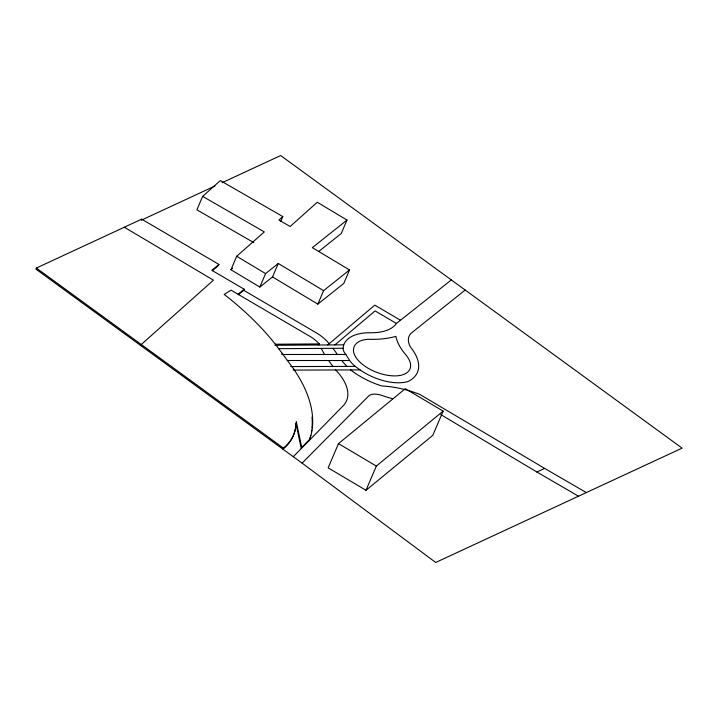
<?xml version="1.0" encoding="UTF-8"?>
<svg xmlns="http://www.w3.org/2000/svg" width="718" height="718" viewBox="0 0 718 718"><rect width="100%" height="100%" fill="white"/><g stroke="black" fill="none" stroke-linecap="round" stroke-linejoin="round"><path stroke-width="1.08" d="M465.201 290.045L411.979 332.524A34.195 17.304 23.1 0 0 410.4 346.947A58.705 29.707 23.1 0 1 407.779 381.599A39.409 19.942 23.1 0 1 360.05 369.896L355.231 366.386A26.916 13.615 23.1 0 1 349.684 360.526L345.834 354.477A18.282 9.253 23.1 0 1 343.06 348.266L343.725 344.837A54.209 27.428 23.1 0 1 370.766 332.73A54.532 27.598 23.1 0 0 396.435 323.441L451.335 279.939M212.259 270.749L218.443 265.481L218.9 264.412L141.688 219.161L36.358 268.047L35.9 269.115L302.099 463.128L435.718 562.463L682.1 448.131L280.648 155.537L222.05 182.722M141.688 219.161L141.231 220.229L214.978 186.007M280.756 221.386L282.802 216.576L220.318 180.577L202.638 196.373L196.894 209.835L253.75 242.594M140.809 345.573L141.267 344.505L213.425 280.173L124.322 227.22M282.802 216.576L278.925 220.04L290.126 226.493L317.284 202.243L346.982 220.058L312.357 247.656L349.54 269.968L323.585 290.655L278.279 263.47L272.535 276.942L259.835 287.056L230.945 269.726L236.689 256.263L264.314 231.905L202.638 196.373M238.412 294.73L243.653 290.26L244.111 289.192L211.936 270.345L218.9 264.412M259.835 287.056L265.579 273.594L278.279 263.47M281.77 354.477L282.219 353.409L275.317 344.218A243.914 123.433 23.1 0 0 224.187 294.416L231.088 290.18L310.849 336.913A28.056 14.198 23.1 0 1 319.295 343.931L318.837 344.999A28.056 14.198 23.1 0 0 318.271 344.38M346.982 220.058L341.238 233.529L318.738 251.462M272.535 276.942L317.841 304.118L323.585 290.655M282.219 353.409L293.68 369.025L293.222 370.093L360.05 369.896M349.54 269.968L343.796 283.43L317.841 304.118M296.058 423.844L301.273 448.553L301.731 447.485L296.292 421.699A124.456 62.978 23.1 0 1 283.413 448.104L282.955 449.172A124.456 62.978 23.1 0 0 295.313 428.718M293.68 369.025A195.87 99.12 23.1 0 1 309.718 439.335L309.27 440.403A195.87 99.12 23.1 0 0 310.759 435.323M338.492 443.625L328.162 467.849L366 490.295L432.81 435.341L443.141 411.118L405.302 388.671L338.492 443.625L376.331 466.072L443.141 411.118M366 490.295L376.331 466.072M301.731 447.485L309.718 439.335M293.285 456.702L343.06 405.921A62.26 31.502 23.1 0 0 335.674 369.967M302.099 463.128L368.648 396.022A14.432 7.306 23.1 0 1 382.802 395.708A39.194 19.835 23.1 0 0 392.755 398.678M230.945 269.726L232.623 268.245M238.116 294.299L244.111 289.192M327.74 344.945L374.787 305.132L400.339 320.147M334.911 344.891L375.083 310.903L396.435 323.441M440.762 414.573L536.885 472.004L544.639 468.405L586.328 492.575M275.317 344.218L319.295 343.931M274.859 345.286L343.725 344.837M278.467 348.679L343.06 348.266M290.655 366.575L355.231 366.386M282.865 354.477L345.834 354.477M287.263 360.517L349.684 360.526M536.885 472.004L578.493 496.21M243.653 290.26L315.776 332.524A33.791 17.097 23.1 0 1 329.158 343.734M544.639 468.405L419.644 394.317A73.433 37.156 23.1 0 0 407.869 390.404M236.689 256.263L265.579 273.594M36.358 268.047L283.413 448.104M341.678 360.526L346.848 366.413M328.602 360.526L332.928 366.449M332.955 348.329L337.406 354.477M321.188 348.409L324.554 354.477M295.816 423.638A124.456 62.978 23.1 0 1 295.448 427.892M312.007 417.059A195.87 99.12 23.1 0 1 311.989 427.883M311.747 430.046A195.87 99.12 23.1 0 1 311.415 432.173M350.662 369.923A52.333 26.476 23.1 0 0 381.904 385.979A73.433 37.156 23.1 0 1 406.801 390.107M405.715 373.486A31.969 16.173 23.1 0 0 405.625 354.557A64.907 32.849 23.1 0 1 395.878 336.356A98.878 50.036 23.1 0 1 368.065 339.273A34.311 17.367 23.1 0 0 353.453 350.169A28.128 14.234 23.1 0 0 375.379 371.816A31.969 16.173 23.1 0 0 405.715 373.486"/></g></svg>
